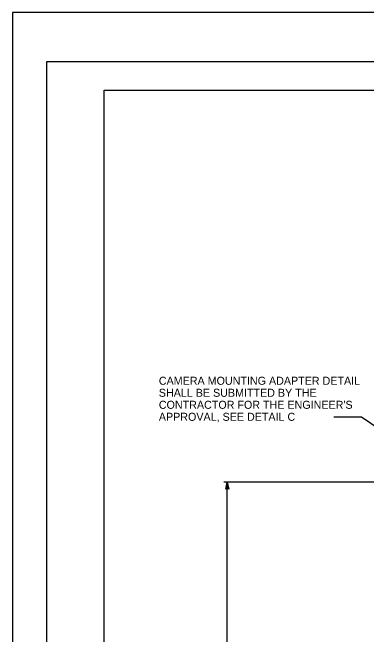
# Model space of a CAD drawing. Extents: x -894 to 866, y -472 to 714.
# Drawn here: x -894 to -585, y 170 to 714 of the extents above; entities that cross this region are included whole.
import ezdxf

# ---------------------------------------------------------------- set-up
doc = ezdxf.new("R2010")
doc.units = 0
for name, color, linetype in [('56 Stage 3 Anno', 7, 'Continuous'), ('57 Undefined', 7, 'Continuous'), ('border_PLOTTING-ELEMENTS', 7, 'Continuous'), ('border_rw_22x34_Cut_Lines', 7, 'Continuous'), ('border_SHEET', 7, 'Continuous')]:
    doc.layers.add(name, color=color, linetype=linetype)

msp = doc.modelspace()

# ---------------------------------------------------------------- linework, layer by layer
at = {"layer": '56 Stage 3 Anno'}
for p, q in [((-547.53, 303.09), (-709.31, 303.09)), ((-707.7, 297.09), (-706.36, 303.09)), ((-707.35, 297.31), (-706.36, 301.71)), ((-706.99, 297.54), (-706.36, 300.33)), ((-706.36, -121.85), (-706.36, 303.09)), ((-706.36, 303.09), (-706.36, 303.09)), ((-706.36, 303.09), (-705.03, 297.09)), ((-706.36, 301.7), (-705.39, 297.32)), ((-706.36, 300.33), (-705.74, 297.5)), ((-706.36, 297.89), (-707.7, 297.09)), ((-707.7, 297.09), (-707.7, 297.09)), ((-706.64, 297.72), (-706.37, 298.95)), ((-706.37, 298.95), (-706.1, 297.74)), ((-705.03, 297.09), (-706.36, 297.89)), ((-705.03, 297.09), (-705.03, 297.09))]:
    msp.add_line(p, q, dxfattribs=at)
msp.add_lwpolyline([(-613.2, 360.2), (-589, 360.2), (-555.6, 337.5)], dxfattribs=at)
at = {"layer": 'border_PLOTTING-ELEMENTS'}
for points in [[(-894.04, -472.44), (865.96, -472.44), (865.96, 713.56), (-894.04, 713.56)], [(-864.04, 670.56), (835.96, 670.56), (835.96, -429.44), (-864.04, -429.44)]]:
    msp.add_lwpolyline(points, close=True, dxfattribs=at)
at = {"layer": 'border_rw_22x34_Cut_Lines'}
msp.add_lwpolyline([(-864.04, 670.56), (835.96, 670.56), (835.96, -429.44), (-864.04, -429.44)], close=True, dxfattribs=at)
at = {"layer": 'border_SHEET'}
for p, q in [((-814.04, 645.56), (810.96, 645.56)), ((-814.04, -404.44), (-814.04, 645.56))]:
    msp.add_line(p, q, dxfattribs=at)

# ---------------------------------------------------------------- texts
at = {"layer": '57 Undefined'}
for s, p in [('CAMERA MOUNTING ADAPTER DETAIL', (-766.16, 388.22)), ('SHALL BE SUBMITTED BY THE', (-766.16, 377.72)), ("CONTRACTOR FOR THE ENGINEER'S", (-766.16, 367.22)), ('APPROVAL, SEE DETAIL C', (-766.16, 356.72))]:
    msp.add_text(s, height=7, dxfattribs=at).set_placement(p)

doc.saveas('drawing.dxf')
